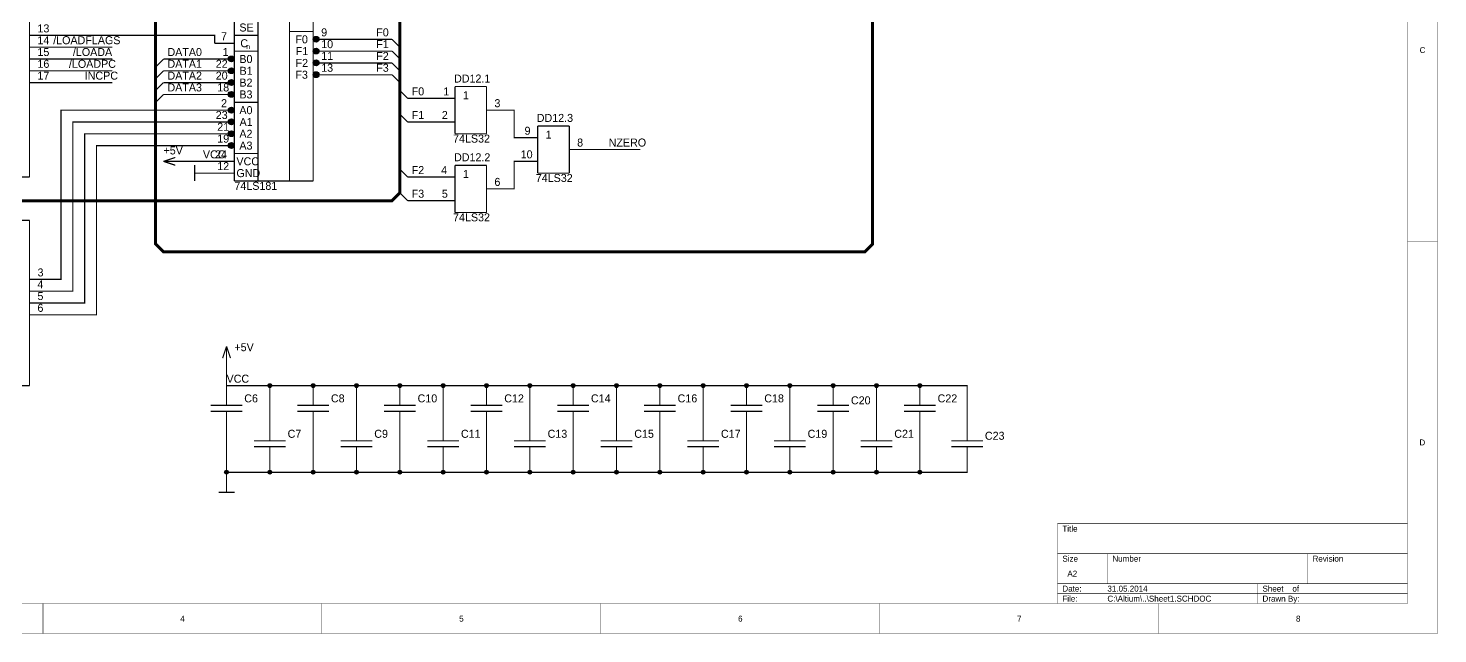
# Model space of a CAD drawing. Header units: millimetres. Extents: x 0 to 566, y 0 to 399.
# Drawn here: x 208.7 to 566.5, y 0 to 153.8 of the extents above; entities that cross this region are included whole.
import ezdxf

# ---------------------------------------------------------------- set-up
doc = ezdxf.new("R2010")
doc.units = ezdxf.units.MM
doc.layers.add('Sheet', color=255, linetype='Continuous')

msp = doc.modelspace()

# ---------------------------------------------------------------- linework, layer by layer
at = {"layer": 'Sheet'}
for points, const_width in [([(0, 398.78), (566.38, 398.78), (566.38, 0.04), (0, 0.04), (0, 398.78)], 0.0991), ([(7.62, 391.16), (558.76, 391.16), (558.76, 7.66), (7.62, 7.66), (7.62, 391.16)], 0.0991), ([(359, 165), (359, 181), (357, 183), (243, 183), (241, 181), (241, 99), (243, 97), (421, 97), (423, 99), (423, 257)], 0.749), ([(303, 170), (303, 112), (301, 110), (175, 110), (173, 108), (173, 96)], 0.749), ([(209, 169), (209, 116)], 0.3), ([(261, 169), (261, 115)], 0.3), ([(267, 169), (267, 115)], 0.3), ([(275, 169), (275, 115)], 0.3), ([(281, 169), (281, 115)], 0.3), ([(209, 152), (214, 152)], 0.3), ([(256, 150), (256, 152), (214, 152)], 0.3), ([(261, 152), (267, 152)], 0.3), ([(275, 153), (281, 153)], 0.3), ([(281, 151), (286, 151)], 0.3), ([(301, 151), (286, 151)], 0.3), ([(303, 149), (301, 151)], 0.3), ([(209, 149), (214, 149)], 0.3), ([(214, 149), (230, 149)], 0.3), ([(261, 150), (256, 150)], 0.3), ([(261, 148), (267, 148)], 0.3), ([(281, 148), (286, 148)], 0.3), ([(301, 148), (286, 148)], 0.3), ([(303, 146), (301, 148)], 0.3), ([(209, 146), (214, 146)], 0.3), ([(209, 143), (214, 143)], 0.3), ([(214, 146), (230, 146)], 0.3), ([(214, 143), (230, 143)], 0.3), ([(241, 144), (243, 146)], 0.3), ([(241, 141), (243, 143)], 0.3), ([(256, 146), (243, 146)], 0.3), ([(256, 143), (243, 143)], 0.3), ([(261, 146), (256, 146)], 0.3), ([(261, 143), (256, 143)], 0.3), ([(281, 145), (286, 145)], 0.3), ([(301, 145), (286, 145)], 0.3), ([(303, 143), (301, 145)], 0.3), ([(209, 140), (214, 140)], 0.3), ([(214, 140), (230, 140)], 0.3), ([(241, 138), (243, 140)], 0.3), ([(256, 140), (243, 140)], 0.3), ([(261, 140), (256, 140)], 0.3), ([(281, 142), (286, 142)], 0.3), ([(301, 142), (286, 142)], 0.3), ([(303, 140), (301, 142)], 0.3), ([(241, 135), (243, 137)], 0.3), ([(256, 137), (243, 137)], 0.3), ([(261, 137), (256, 137)], 0.3), ([(303, 138), (305, 136)], 0.3), ([(305, 136), (312, 136)], 0.3), ([(317, 136), (312, 136)], 0.3), ([(317, 139), (325, 139)], 0.3), ([(317, 139), (317, 127)], 0.3), ([(325, 139), (325, 127)], 0.3), ([(256, 133), (217, 133), (217, 90), (214, 90)], 0.3), ([(261, 133), (256, 133)], 0.3), ([(261, 135), (267, 135)], 0.3), ([(325, 133), (330, 133)], 0.3), ([(333, 126), (332, 126), (332, 133), (330, 133)], 0.3), ([(256, 130), (220, 130), (220, 87), (214, 87)], 0.3), ([(261, 130), (256, 130)], 0.3), ([(303, 132), (305, 130)], 0.3), ([(305, 130), (312, 130)], 0.3), ([(317, 130), (312, 130)], 0.3), ([(338, 129), (346, 129)], 0.3), ([(338, 129), (338, 117)], 0.3), ([(346, 129), (346, 117)], 0.3), ([(256, 127), (223, 127), (223, 84), (214, 84)], 0.3), ([(261, 127), (256, 127)], 0.3), ([(317, 127), (325, 127)], 0.3), ([(338, 126), (333, 126)], 0.3), ([(256, 124), (226, 124), (226, 81), (214, 81)], 0.3), ([(261, 124), (256, 124)], 0.3), ([(261, 122), (267, 122)], 0.3), ([(346, 123), (351, 123)], 0.3), ([(351, 123), (364, 123)], 0.3), ([(246, 121), (243, 120)], 0.3), ([(246, 119), (243, 120)], 0.3), ([(253, 120), (243, 120)], 0.3), ([(250.92, 119.03), (250.92, 114.97)], 0.3), ([(253, 120), (256, 120)], 0.3), ([(261, 120), (256, 120)], 0.3), ([(303, 118), (305, 116)], 0.3), ([(317, 119), (325, 119)], 0.3), ([(317, 119), (317, 107)], 0.3), ([(325, 119), (325, 107)], 0.3), ([(330, 113), (332, 113), (332, 120), (333, 120)], 0.3), ([(338, 120), (333, 120)], 0.3), ([(189, 116), (209, 116)], 0.3), ([(256, 117), (250.92, 117)], 0.3), ([(261, 117), (256, 117)], 0.3), ([(261, 115), (281, 115)], 0.3), ([(305, 116), (312, 116)], 0.3), ([(317, 116), (312, 116)], 0.3), ([(338, 117), (346, 117)], 0.3), ([(303, 112), (305, 110)], 0.3), ([(325, 113), (330, 113)], 0.3), ([(305, 110), (312, 110)], 0.3), ([(317, 110), (312, 110)], 0.3), ([(189, 105), (209, 105)], 0.3), ([(209, 105), (209, 63)], 0.3), ([(317, 107), (325, 107)], 0.3), ([(558.8, 99.69), (566.42, 99.69)], 0.0991), ([(209, 90), (214, 90)], 0.3), ([(209, 87), (214, 87)], 0.3), ([(209, 84), (214, 84)], 0.3), ([(209, 81), (214, 81)], 0.3), ([(258, 70), (259, 73)], 0.3), ([(260, 70), (259, 73)], 0.3), ([(259, 63), (259, 73)], 0.3), ([(189, 63), (209, 63)], 0.3), ([(259, 58), (259, 63)], 0.3), ([(358, 63), (259, 63)], 0.3), ([(270, 54), (270, 63)], 0.3), ([(281, 58), (281, 63)], 0.3), ([(292, 54), (292, 63)], 0.3), ([(303, 58), (303, 63)], 0.3), ([(314, 54), (314, 63)], 0.3), ([(325, 58), (325, 63)], 0.3), ([(336, 54), (336, 63)], 0.3), ([(347, 58), (347, 63)], 0.3), ([(358, 54), (358, 63)], 0.3), ([(358, 63), (380, 63)], 0.3), ([(369, 58), (369, 63)], 0.3), ([(380, 63), (447, 63), (447, 54)], 0.3), ([(380, 63), (380, 54)], 0.3), ([(391, 58), (391, 63)], 0.3), ([(402, 54), (402, 63)], 0.3), ([(413, 58), (413, 63)], 0.3), ([(424, 54), (424, 63)], 0.3), ([(435, 58), (435, 63)], 0.3), ([(255, 58), (263, 58)], 0.3), ([(277, 58), (285, 58)], 0.3), ([(299, 58), (307, 58)], 0.3), ([(321, 58), (329, 58)], 0.3), ([(343, 58), (351, 58)], 0.3), ([(365, 58), (373, 58)], 0.3), ([(387, 58), (395, 58)], 0.3), ([(409, 58), (417, 58)], 0.3), ([(431, 58), (439, 58)], 0.3), ([(255, 56.5), (263, 56.5)], 0.3), ([(259, 56.5), (259, 51.5)], 0.3), ([(270, 49), (270, 54)], 0.3), ([(277, 56.5), (285, 56.5)], 0.3), ([(281, 56.5), (281, 51.5)], 0.3), ([(292, 49), (292, 54)], 0.3), ([(299, 56.5), (307, 56.5)], 0.3), ([(303, 56.5), (303, 51.5)], 0.3), ([(314, 49), (314, 54)], 0.3), ([(321, 56.5), (329, 56.5)], 0.3), ([(325, 56.5), (325, 51.5)], 0.3), ([(336, 49), (336, 54)], 0.3), ([(343, 56.5), (351, 56.5)], 0.3), ([(347, 56.5), (347, 51.5)], 0.3), ([(358, 49), (358, 54)], 0.3), ([(365, 56.5), (373, 56.5)], 0.3), ([(369, 56.5), (369, 51.5)], 0.3), ([(380, 49), (380, 54)], 0.3), ([(387, 56.5), (395, 56.5)], 0.3), ([(391, 56.5), (391, 51.5)], 0.3), ([(402, 49), (402, 54)], 0.3), ([(409, 56.5), (417, 56.5)], 0.3), ([(413, 56.5), (413, 51.5)], 0.3), ([(424, 49), (424, 54)], 0.3), ([(431, 56.5), (439, 56.5)], 0.3), ([(435, 56.5), (435, 51.5)], 0.3), ([(447, 49), (447, 54)], 0.3), ([(259, 41), (259, 51.5)], 0.3), ([(281, 41), (281, 51.5)], 0.3), ([(303, 51.5), (303, 41)], 0.3), ([(325, 51.5), (325, 41)], 0.3), ([(347, 41), (347, 51.5)], 0.3), ([(369, 51.5), (369, 41)], 0.3), ([(391, 51.5), (391, 41)], 0.3), ([(413, 51.5), (413, 41)], 0.3), ([(435, 51.5), (435, 41)], 0.3), ([(266, 49), (274, 49)], 0.3), ([(266, 47.5), (274, 47.5)], 0.3), ([(270, 47.5), (270, 42.5)], 0.3), ([(288, 49), (296, 49)], 0.3), ([(288, 47.5), (296, 47.5)], 0.3), ([(292, 47.5), (292, 42.5)], 0.3), ([(310, 49), (318, 49)], 0.3), ([(310, 47.5), (318, 47.5)], 0.3), ([(314, 47.5), (314, 42.5)], 0.3), ([(332, 49), (340, 49)], 0.3), ([(332, 47.5), (340, 47.5)], 0.3), ([(336, 47.5), (336, 42.5)], 0.3), ([(354, 49), (362, 49)], 0.3), ([(354, 47.5), (362, 47.5)], 0.3), ([(358, 47.5), (358, 42.5)], 0.3), ([(376, 49), (384, 49)], 0.3), ([(376, 47.5), (384, 47.5)], 0.3), ([(380, 47.5), (380, 42.5)], 0.3), ([(398, 49), (406, 49)], 0.3), ([(398, 47.5), (406, 47.5)], 0.3), ([(402, 47.5), (402, 42.5)], 0.3), ([(420, 49), (428, 49)], 0.3), ([(420, 47.5), (428, 47.5)], 0.3), ([(424, 47.5), (424, 42.5)], 0.3), ([(443, 49), (451, 49)], 0.3), ([(443, 47.5), (451, 47.5)], 0.3), ([(447, 47.5), (447, 42.5)], 0.3), ([(259, 41), (259, 35.92)], 0.3), ([(270, 41), (259, 41)], 0.3), ([(270, 42.5), (270, 41)], 0.3), ([(270, 41), (281, 41)], 0.3), ([(292, 41), (281, 41)], 0.3), ([(292, 42.5), (292, 41)], 0.3), ([(292, 41), (303, 41)], 0.3), ([(303, 41), (314, 41)], 0.3), ([(314, 41), (314, 42.5)], 0.3), ([(314, 41), (336, 41)], 0.3), ([(336, 41), (336, 42.5)], 0.3), ([(336, 41), (347, 41)], 0.3), ([(347, 41), (369, 41)], 0.3), ([(358, 42.5), (358, 41)], 0.3), ([(369, 41), (380, 41)], 0.3), ([(380, 41), (380, 42.5)], 0.3), ([(380, 41), (391, 41)], 0.3), ([(391, 41), (402, 41)], 0.3), ([(402, 41), (402, 42.5)], 0.3), ([(402, 41), (413, 41)], 0.3), ([(413, 41), (424, 41)], 0.3), ([(424, 41), (424, 42.5)], 0.3), ([(424, 41), (435, 41)], 0.3), ([(435, 41), (447, 41), (447, 42.5), (447, 42.5)], 0.3), ([(256.97, 35.92), (261.03, 35.92)], 0.3), ([(469.9, 27.94), (558.8, 27.94)], 0.0991), ([(469.9, 7.62), (469.9, 27.94)], 0.0991), ([(469.9, 20.32), (558.8, 20.32)], 0.0991), ([(482.6, 12.7), (482.6, 20.32)], 0.0991), ([(533.4, 12.7), (533.4, 20.32)], 0.0991), ([(469.9, 12.7), (558.8, 12.7)], 0.0991), ([(520.7, 7.62), (520.7, 12.7)], 0.0991), ([(212.41, 7.62), (212.41, 0)], 0.0991), ([(283.21, 7.62), (283.21, 0)], 0.0991), ([(354.01, 7.62), (354.01, 0)], 0.0991), ([(424.81, 7.62), (424.81, 0)], 0.0991), ([(469.9, 10.16), (558.8, 10.16)], 0.0991), ([(495.62, 7.62), (495.62, 0)], 0.0991)]:
    msp.add_lwpolyline(points, dxfattribs=dict(at, const_width=const_width))
for points, const_width in [([(281.38, 151, 1), (282.14, 151, 1)], 0.762), ([(259.86, 146, 1), (260.62, 146, 1)], 0.762), ([(281.38, 148, 1), (282.14, 148, 1)], 0.762), ([(259.86, 143, 1), (260.62, 143, 1)], 0.762), ([(281.38, 145, 1), (282.14, 145, 1)], 0.762), ([(259.86, 140, 1), (260.62, 140, 1)], 0.762), ([(281.38, 142, 1), (282.14, 142, 1)], 0.762), ([(259.86, 137, 1), (260.62, 137, 1)], 0.762), ([(259.86, 133, 1), (260.62, 133, 1)], 0.762), ([(259.86, 130, 1), (260.62, 130, 1)], 0.762), ([(259.86, 127, 1), (260.62, 127, 1)], 0.762), ([(259.86, 124, 1), (260.62, 124, 1)], 0.762), ([(269.75, 63, 1), (270.25, 63, 1)], 0.508), ([(280.75, 63, 1), (281.25, 63, 1)], 0.508), ([(291.75, 63, 1), (292.25, 63, 1)], 0.508), ([(302.75, 63, 1), (303.25, 63, 1)], 0.508), ([(313.75, 63, 1), (314.25, 63, 1)], 0.508), ([(324.75, 63, 1), (325.25, 63, 1)], 0.508), ([(335.75, 63, 1), (336.25, 63, 1)], 0.508), ([(346.75, 63, 1), (347.25, 63, 1)], 0.508), ([(357.75, 63, 1), (358.25, 63, 1)], 0.508), ([(368.75, 63, 1), (369.25, 63, 1)], 0.508), ([(379.75, 63, 1), (380.25, 63, 1)], 0.508), ([(390.75, 63, 1), (391.25, 63, 1)], 0.508), ([(401.75, 63, 1), (402.25, 63, 1)], 0.508), ([(412.75, 63, 1), (413.25, 63, 1)], 0.508), ([(423.75, 63, 1), (424.25, 63, 1)], 0.508), ([(434.75, 63, 1), (435.25, 63, 1)], 0.508), ([(258.75, 41, 1), (259.25, 41, 1)], 0.508), ([(269.75, 41, 1), (270.25, 41, 1)], 0.508), ([(280.75, 41, 1), (281.25, 41, 1)], 0.508), ([(291.75, 41, 1), (292.25, 41, 1)], 0.508), ([(302.75, 41, 1), (303.25, 41, 1)], 0.508), ([(313.75, 41, 1), (314.25, 41, 1)], 0.508), ([(324.75, 41, 1), (325.25, 41, 1)], 0.508), ([(335.75, 41, 1), (336.25, 41, 1)], 0.508), ([(346.75, 41, 1), (347.25, 41, 1)], 0.508), ([(357.75, 41, 1), (358.25, 41, 1)], 0.508), ([(368.75, 41, 1), (369.25, 41, 1)], 0.508), ([(379.75, 41, 1), (380.25, 41, 1)], 0.508), ([(390.75, 41, 1), (391.25, 41, 1)], 0.508), ([(401.75, 41, 1), (402.25, 41, 1)], 0.508), ([(412.75, 41, 1), (413.25, 41, 1)], 0.508), ([(423.75, 41, 1), (424.25, 41, 1)], 0.508), ([(434.75, 41, 1), (435.25, 41, 1)], 0.508)]:
    msp.add_lwpolyline(points, format="xyb", close=True, dxfattribs=dict(at, const_width=const_width))
for centre in [(390.98, 41.02), (390.98, 41.02), (390.98, 41.02), (390.98, 41.02), (390.98, 41.02), (390.98, 41.02), (401.98, 41.02), (401.98, 41.02), (401.98, 41.02), (401.98, 41.02), (401.98, 41.02), (401.98, 41.02), (412.98, 41.02), (412.98, 41.02), (412.98, 41.02), (412.98, 41.02), (412.98, 41.02), (412.98, 41.02)]:
    msp.add_circle(centre, 0.487, dxfattribs=at)
for centre, major_axis, ratio in [((281.74, 151.02), (0, 0.741), 0.999986), ((260.22, 146.02), (0.741, 0), 0.998218), ((281.74, 148.02), (0, 0.741), 0.999986), ((260.22, 143.02), (0, 0.741), 0.999986), ((281.74, 145.02), (0, 0.741), 0.999986), ((260.22, 140.02), (0.741, 0), 0.998231), ((281.74, 142.02), (0, 0.741), 0.999986), ((260.22, 137.02), (0, 0.741), 0.999986), ((260.22, 133.02), (0, 0.741), 0.999986), ((260.22, 130.02), (0, 0.741), 0.999986), ((260.22, 127.02), (0, 0.741), 0.999986), ((260.22, 124.02), (0, 0.741), 0.999986), ((269.98, 63.02), (0.487, 0), 0.997309), ((269.98, 63.02), (0.487, 0), 0.997309), ((280.98, 63.02), (0.487, 0), 0.997309), ((280.98, 63.02), (0.487, 0), 0.997309), ((280.98, 63.02), (0.487, 0), 0.997309), ((291.98, 63.02), (0.487, 0), 0.997309), ((291.98, 63.02), (0.487, 0), 0.997309), ((302.98, 63.02), (0, 0.486), 0.999979), ((302.98, 63.02), (0, 0.486), 0.999979), ((302.98, 63.02), (0, 0.486), 0.999979), ((313.98, 63.02), (0.487, 0), 0.997309), ((313.98, 63.02), (0.487, 0), 0.997309), ((324.98, 63.02), (0.487, 0), 0.997309), ((324.98, 63.02), (0.487, 0), 0.997309), ((324.98, 63.02), (0.487, 0), 0.997309), ((335.98, 63.02), (0.487, 0), 0.997309), ((335.98, 63.02), (0.487, 0), 0.997309), ((346.98, 63.02), (0, 0.486), 0.999958), ((346.98, 63.02), (0, 0.486), 0.999958), ((346.98, 63.02), (0, 0.486), 0.999958), ((357.98, 63.02), (0.487, 0), 0.997329), ((357.98, 63.02), (0.487, 0), 0.997329), ((357.98, 63.02), (0.487, 0), 0.997329), ((357.98, 63.02), (0.487, 0), 0.997329), ((357.98, 63.02), (0.487, 0), 0.997329), ((357.98, 63.02), (0.487, 0), 0.997329), ((368.98, 63.02), (0.487, 0), 0.997329), ((368.98, 63.02), (0.487, 0), 0.997329), ((368.98, 63.02), (0.487, 0), 0.997329), ((379.98, 63.02), (0.487, 0), 0.997329), ((379.98, 63.02), (0.487, 0), 0.997329), ((379.98, 63.02), (0.487, 0), 0.997329), ((379.98, 63.02), (0.487, 0), 0.997329), ((379.98, 63.02), (0.487, 0), 0.997329), ((379.98, 63.02), (0.487, 0), 0.997329), ((390.98, 63.02), (0.487, 0), 0.997288), ((390.98, 63.02), (0.487, 0), 0.997288), ((390.98, 63.02), (0.487, 0), 0.997288), ((401.98, 63.02), (0.487, 0), 0.997288), ((401.98, 63.02), (0.487, 0), 0.997288), ((412.98, 63.02), (0.487, 0), 0.997288), ((412.98, 63.02), (0.487, 0), 0.997288), ((412.98, 63.02), (0.487, 0), 0.997288), ((423.98, 63.02), (0.487, 0), 0.997329), ((423.98, 63.02), (0.487, 0), 0.997329), ((434.98, 63.02), (0.487, 0), 0.997329), ((434.98, 63.02), (0.487, 0), 0.997329), ((434.98, 63.02), (0.487, 0), 0.997329), ((258.98, 41.02), (0, 0.487), 0.997267), ((258.98, 41.02), (0, 0.487), 0.997267), ((258.98, 41.02), (0, 0.487), 0.997267), ((258.98, 41.02), (0, 0.487), 0.997267), ((258.98, 41.02), (0, 0.487), 0.997267), ((258.98, 41.02), (0, 0.487), 0.997267), ((269.98, 41.02), (0, 0.487), 0.999979), ((269.98, 41.02), (0, 0.487), 0.999979), ((269.98, 41.02), (0, 0.487), 0.999979), ((269.98, 41.02), (0, 0.487), 0.999979), ((269.98, 41.02), (0, 0.487), 0.999979), ((269.98, 41.02), (0, 0.487), 0.999979), ((280.98, 41.02), (0, 0.487), 0.999979), ((280.98, 41.02), (0, 0.487), 0.999979), ((280.98, 41.02), (0, 0.487), 0.999979), ((280.98, 41.02), (0, 0.487), 0.999979), ((280.98, 41.02), (0, 0.487), 0.999979), ((280.98, 41.02), (0, 0.487), 0.999979), ((291.98, 41.02), (0, 0.487), 0.999979), ((291.98, 41.02), (0, 0.487), 0.999979), ((291.98, 41.02), (0, 0.487), 0.999979), ((291.98, 41.02), (0, 0.487), 0.999979), ((291.98, 41.02), (0, 0.487), 0.999979), ((291.98, 41.02), (0, 0.487), 0.999979), ((302.98, 41.02), (0, 0.487), 0.997267), ((302.98, 41.02), (0, 0.487), 0.997267), ((302.98, 41.02), (0, 0.487), 0.997267), ((302.98, 41.02), (0, 0.487), 0.997267), ((302.98, 41.02), (0, 0.487), 0.997267), ((302.98, 41.02), (0, 0.487), 0.997267), ((313.98, 41.02), (0, 0.487), 0.999979), ((313.98, 41.02), (0, 0.487), 0.999979), ((313.98, 41.02), (0, 0.487), 0.999979), ((313.98, 41.02), (0, 0.487), 0.999979), ((313.98, 41.02), (0, 0.487), 0.999979), ((313.98, 41.02), (0, 0.487), 0.999979), ((324.98, 41.02), (0, 0.487), 0.999979), ((324.98, 41.02), (0, 0.487), 0.999979), ((335.98, 41.02), (0, 0.487), 0.999979), ((335.98, 41.02), (0, 0.487), 0.999979), ((335.98, 41.02), (0, 0.487), 0.999979), ((335.98, 41.02), (0, 0.487), 0.999979), ((335.98, 41.02), (0, 0.487), 0.999979), ((335.98, 41.02), (0, 0.487), 0.999979), ((346.98, 41.02), (0, 0.487), 0.997246), ((346.98, 41.02), (0, 0.487), 0.997246), ((346.98, 41.02), (0, 0.487), 0.997246), ((346.98, 41.02), (0, 0.487), 0.997246), ((346.98, 41.02), (0, 0.487), 0.997246), ((346.98, 41.02), (0, 0.487), 0.997246), ((357.98, 41.02), (0, 0.487), 0.999958), ((357.98, 41.02), (0, 0.487), 0.999958), ((368.98, 41.02), (0, 0.487), 0.999958), ((368.98, 41.02), (0, 0.487), 0.999958), ((368.98, 41.02), (0, 0.487), 0.999958), ((368.98, 41.02), (0, 0.487), 0.999958), ((368.98, 41.02), (0, 0.487), 0.999958), ((368.98, 41.02), (0, 0.487), 0.999958), ((379.98, 41.02), (0, 0.487), 0.999958), ((379.98, 41.02), (0, 0.487), 0.999958), ((379.98, 41.02), (0, 0.487), 0.999958), ((379.98, 41.02), (0, 0.487), 0.999958), ((379.98, 41.02), (0, 0.487), 0.999958), ((379.98, 41.02), (0, 0.487), 0.999958), ((423.98, 41.02), (0, 0.487), 0.999958), ((423.98, 41.02), (0, 0.487), 0.999958), ((423.98, 41.02), (0, 0.487), 0.999958), ((423.98, 41.02), (0, 0.487), 0.999958), ((423.98, 41.02), (0, 0.487), 0.999958), ((423.98, 41.02), (0, 0.487), 0.999958), ((434.98, 41.02), (0, 0.487), 0.999958), ((434.98, 41.02), (0, 0.487), 0.999958), ((434.98, 41.02), (0, 0.487), 0.999958), ((434.98, 41.02), (0, 0.487), 0.999958), ((434.98, 41.02), (0, 0.487), 0.999958), ((434.98, 41.02), (0, 0.487), 0.999958)]:
    msp.add_ellipse(centre, major_axis=major_axis, ratio=ratio, dxfattribs=at)

# ---------------------------------------------------------------- texts
for s, height, p in [('13', 2.032, (211, 152.76)), ('SE', 2.032, (262.26, 152.99)), ('14', 2.032, (211, 149.76)), ('/LOADFLAGS', 2.032, (215, 149.76)), ('7', 2.03, (257.61, 150.76)), ('C', 2.03, (262.51, 148.99)), ('F0', 2.032, (276.48, 149.99)), ('9', 2.03, (283.03, 151.76)), ('10', 2.032, (283.03, 148.76)), ('F0', 2.032, (297, 151.76)), ('F1', 2.032, (297, 148.76)), ('15', 2.032, (211, 146.76)), ('/LOADA', 2.032, (220, 146.76)), ('DATA0', 2.032, (244, 146.76)), ('1', 2.03, (257.99, 146.76)), ('B0', 2.032, (262.26, 144.99)), ('n', 1.27, (264, 148.51)), ('F1', 2.032, (276.56, 146.99)), ('11', 2.032, (283.03, 145.76)), ('F2', 2.032, (297, 145.76)), ('C', 1.52, (561.87, 147.51)), ('16', 2.032, (211, 143.76)), ('/LOADPC', 2.032, (219, 143.76)), ('DATA1', 2.032, (244, 143.76)), ('22', 2.032, (256.26, 143.76)), ('B1', 2.032, (262.31, 141.99)), ('F2', 2.032, (276.53, 143.99)), ('13', 2.032, (283.03, 142.76)), ('F3', 2.032, (297, 142.76)), ('17', 2.032, (211, 140.76)), ('INCPC', 2.032, (223, 140.76)), ('DATA2', 2.032, (244, 140.76)), ('DATA3', 2.032, (244, 137.76)), ('20', 2.032, (256.26, 140.76)), ('18', 2.032, (256.64, 137.76)), ('B2', 2.032, (262.26, 138.99)), ('F3', 2.032, (276.48, 140.99)), ('DD12.1', 2.032, (316.75, 140.02)), ('B3', 2.032, (262.26, 135.99)), ('F0', 2.032, (306, 136.76)), ('1', 2.03, (314.03, 136.76)), ('1', 2.03, (319, 135.76)), ('23', 2.032, (256.26, 130.76)), ('2', 2.03, (257.61, 133.76)), ('A0', 2.032, (262.26, 131.99)), ('F1', 2.032, (306, 130.76)), ('2', 2.03, (313.65, 130.76)), ('3', 2.03, (327, 133.76)), ('21', 2.032, (256.64, 127.76)), ('A1', 2.032, (262.31, 128.99)), ('9', 2.03, (334.65, 126.76)), ('DD12.3', 2.032, (337.75, 130.02)), ('19', 2.032, (256.64, 124.76)), ('A2', 2.032, (262.26, 125.99)), ('74LS32', 2.032, (316.5, 124.76)), ('1', 2.03, (340, 125.76)), ('8', 2.03, (348, 123.76)), ('NZERO', 2.032, (356, 123.76)), ('+5V', 2.032, (243, 121.76)), ('VCC', 2.032, (253, 120.76)), ('24', 2.032, (256.09, 120.76)), ('A3', 2.032, (262.26, 122.99)), ('DD12.2', 2.032, (316.75, 120.02)), ('10', 2.032, (333.67, 120.76)), ('12', 2.032, (256.64, 117.76)), ('VCC', 2.032, (261.51, 118.99)), ('F2', 2.032, (306, 116.76)), ('4', 2.03, (313.48, 116.76)), ('74LS181', 2.032, (261, 112.76)), ('GND', 2.032, (261.51, 115.99)), ('1', 2.03, (319, 115.76)), ('6', 2.03, (327, 113.76)), ('74LS32', 2.032, (337.5, 114.76)), ('F3', 2.032, (306, 110.76)), ('5', 2.03, (313.65, 110.76)), ('74LS32', 2.032, (316.5, 104.76)), ('4', 2.03, (211, 87.76)), ('3', 2.03, (211.03, 90.76)), ('5', 2.03, (211, 84.76)), ('6', 2.03, (211, 81.76)), ('+5V', 2.032, (261, 71.76)), ('VCC', 2.032, (259, 63.76)), ('C6', 2.032, (263.5, 58.76)), ('C8', 2.032, (285.5, 58.76)), ('C10', 2.032, (307.5, 58.76)), ('C12', 2.032, (329.5, 58.76)), ('C14', 2.032, (351.5, 58.76)), ('C16', 2.032, (373.5, 58.76)), ('C18', 2.032, (395.5, 58.76)), ('C20', 2.032, (417.5, 58.26)), ('C22', 2.032, (439.5, 58.76)), ('C7', 2.032, (274.5, 49.76)), ('C9', 2.032, (296.5, 49.76)), ('C11', 2.032, (318.5, 49.76)), ('C13', 2.032, (340.5, 49.76)), ('C15', 2.032, (362.5, 49.76)), ('C17', 2.032, (384.5, 49.76)), ('C19', 2.032, (406.5, 49.76)), ('C21', 2.032, (428.5, 49.76)), ('C23', 2.032, (451.5, 49.26)), ('D', 1.52, (561.81, 47.82)), ('Title', 1.524, (471.17, 25.91)), ('Size', 1.524, (471.17, 18.29)), ('Number', 1.524, (483.87, 18.29)), ('Revision', 1.524, (534.67, 18.29)), ('A2', 1.524, (472.44, 14.48)), ('Date:', 1.524, (471.17, 10.67)), ('31.05.2014', 1.524, (482.6, 10.67)), ('Sheet    of', 1.524, (521.97, 10.67)), ('File:', 1.524, (471.17, 8.13)), ('C:\\Altium\\..\\Sheet1.SCHDOC', 1.524, (482.6, 8.13)), ('Drawn By:', 1.524, (521.97, 8.13)), ('4', 1.52, (247.26, 3.05)), ('5', 1.52, (318.06, 3.05)), ('6', 1.52, (388.86, 3.05)), ('7', 1.52, (459.67, 3.05)), ('8', 1.52, (530.47, 3.05))]:
    msp.add_text(s, height=height, dxfattribs=at).set_placement(p)

doc.saveas('drawing.dxf')
